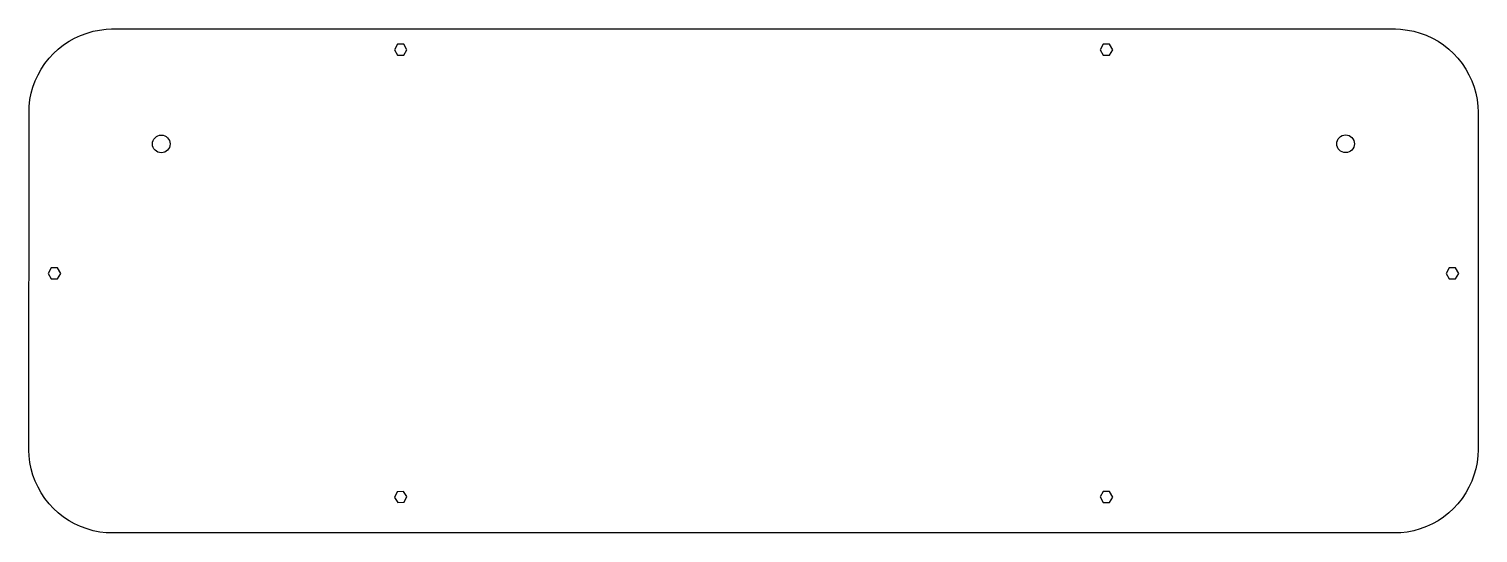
# Model space of a CAD drawing. Header units: millimetres. Extents: x -15 to 314, y -15 to 99.
import ezdxf

# ---------------------------------------------------------------- set-up
doc = ezdxf.new("R2010")
doc.units = ezdxf.units.MM
doc.layers.get('0').update_dxf_attribs({"linetype": 'CONTINUOUS'})

msp = doc.modelspace()

# ---------------------------------------------------------------- linework, layer by layer
for points in [[(299.04, -14.41), (297.57, -14.7), (296.11, -14.87), (294.94, -14.92), (3.76, -14.92), (2.6, -14.87), (1.13, -14.7), (-0.33, -14.41), (-1.75, -14.01), (-3.21, -13.47), (-4.55, -12.85), (-5.83, -12.14), (-7.08, -11.3), (-8.26, -10.37), (-9.35, -9.36), (-10.34, -8.3), (-11.29, -7.09), (-12.12, -5.84), (-12.85, -4.55), (-13.47, -3.2), (-14, -1.78), (-14.39, -0.35), (-14.68, 1.08), (-14.86, 2.58), (-14.91, 3.78), (-14.9, 80.54), (-14.86, 81.74), (-14.68, 83.28), (-14.39, 84.71), (-14, 86.13), (-13.47, 87.56), (-12.84, 88.93), (-12.12, 90.21), (-11.29, 91.45), (-10.34, 92.65), (-9.35, 93.72), (-8.28, 94.71), (-7.07, 95.67), (-5.83, 96.49), (-4.55, 97.21), (-3.19, 97.84), (-1.75, 98.37), (-0.33, 98.77), (1.1, 99.05), (2.6, 99.23), (3.8, 99.28), (294.87, 99.28), (296.07, 99.24), (297.61, 99.05), (299.04, 98.77), (300.46, 98.37), (301.88, 97.85), (303.26, 97.21), (304.54, 96.49), (305.77, 95.67), (306.98, 94.72), (308.06, 93.71), (309.06, 92.64), (309.98, 91.46), (310.82, 90.21), (311.54, 88.92), (312.17, 87.56), (312.7, 86.13), (313.09, 84.73), (313.38, 83.27), (313.56, 81.74), (313.61, 80.54), (313.61, 3.82), (313.56, 2.62), (313.38, 1.09), (313.09, -0.37), (312.69, -1.78), (312.17, -3.2), (311.55, -4.55), (310.82, -5.84), (309.98, -7.1), (309.05, -8.28), (308.06, -9.35), (306.96, -10.37), (305.78, -11.31), (304.54, -12.13), (303.26, -12.85), (301.9, -13.48), (300.46, -14.01)], [(70.07, 93.36), (70.78, 94.59), (70.07, 95.82), (68.64, 95.82), (67.93, 94.59), (68.64, 93.36)], [(230.07, 93.35), (230.78, 94.58), (230.07, 95.82), (228.64, 95.82), (227.93, 94.58), (228.64, 93.35)], [(-9.84, 45.15), (-10.55, 43.91), (-9.84, 42.68), (-8.41, 42.68), (-7.7, 43.91), (-8.41, 45.15)], [(307.08, 45.15), (306.37, 43.91), (307.08, 42.68), (308.5, 42.68), (309.22, 43.91), (308.5, 45.15)], [(70.13, -7.96), (70.77, -6.68), (69.99, -5.49), (68.57, -5.58), (67.93, -6.85), (68.71, -8.04)], [(230.06, -8), (230.78, -6.77), (230.07, -5.53), (228.64, -5.53), (227.93, -6.76), (228.64, -8)]]:
    msp.add_lwpolyline(points, close=True)
for centre in [(15.09, 73.23), (283.58, 73.27)]:
    msp.add_circle(centre, 2)

doc.saveas('drawing.dxf')
